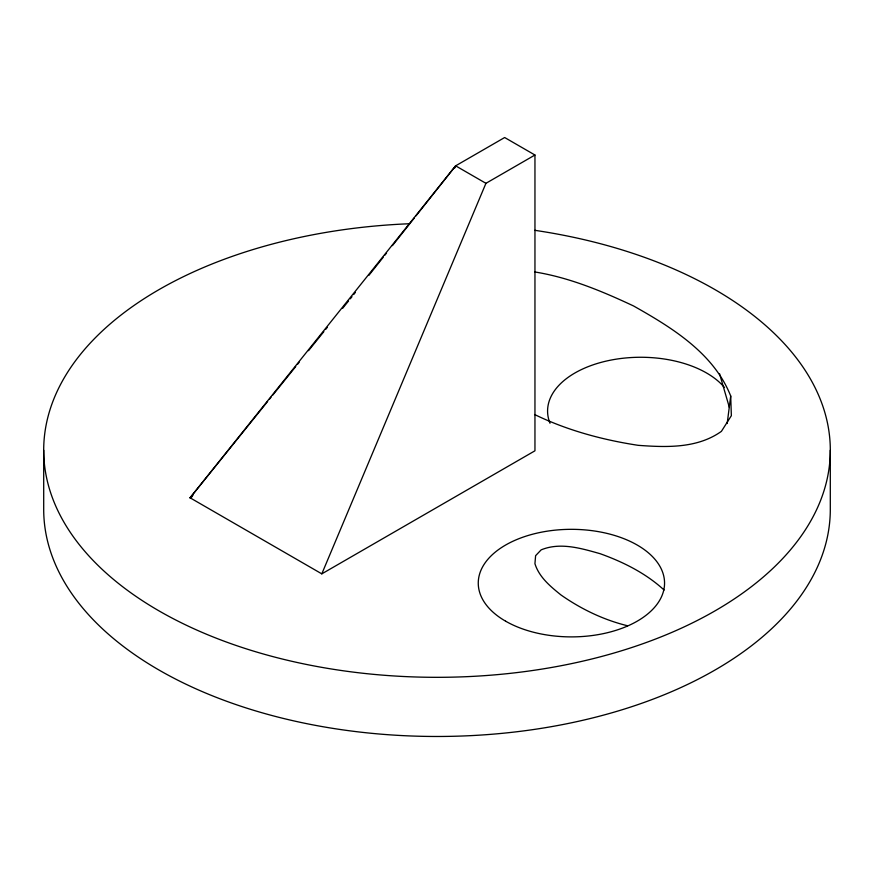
<?xml version="1.0" encoding="UTF-8"?>
<svg xmlns="http://www.w3.org/2000/svg" width="874" height="874" viewBox="0 0 874 874"><rect width="100%" height="100%" fill="white"/><g stroke="black" fill="none" stroke-linecap="round" stroke-linejoin="round"><path stroke-width="1.31" d="M727.19 423.508L730.708 395.998C713.687 353.129 671.986 327.663 633.584 305.976C602.066 291.195 569.455 277.561 534.888 271.978M321.807 573.857L485.933 183.322L534.954 155.015L534.954 450.798L321.807 573.857L190.073 497.798L455.638 165.831L504.659 137.524L534.954 155.015M454.502 168.311L455.638 165.831L485.933 183.322M353.664 294.571L355.347 292.451M368.828 275.419L383.162 257.338M384.844 255.208L386.526 253.078M392.426 245.627L414.342 217.965M416.024 215.834L455.638 165.831M192.433 496.443L190.073 497.798L267.619 401.483M269.323 399.363L271.027 397.255M272.732 395.135L295.74 366.556M297.444 364.436L299.148 362.328M308.522 350.682L323.861 331.628M325.565 329.509L327.269 327.4M342.608 308.347L348.573 300.94M350.277 298.821L351.982 296.701M190.073 497.798L193.099 495.045M627.488 625.751C603.573 619.906 581.057 609.036 560.944 594.943C550.358 586.41 539.127 577.168 534.932 563.708L535.609 555.689L541.148 549.866C560.212 541.978 581.297 548.369 600.165 553.712C623.315 562.037 645.864 573.268 664.098 590.037M534.593 414.516C567.171 430.358 602.426 439.841 638.151 445.325C666.381 447.39 697.234 448.591 721.411 431.352L731.352 415.685L730.708 395.998M719.521 373.635L729.386 407.481M830.3 450.252L830.3 509.411A393.3 227.065 0 0 1 437 736.476A393.3 227.065 0 0 1 43.7 509.411L43.7 450.252M534.855 230.321A393.3 227.065 0 0 1 746.035 590.704A393.3 227.065 0 0 1 89.694 556.814A393.3 227.065 0 0 1 408.3 223.788M550.008 423.245A93.147 53.784 0 0 1 609.637 360.35A93.147 53.784 0 0 1 724.535 387.564M505.642 621.196A93.147 53.784 0 0 0 661.421 596.942A93.147 53.784 0 0 0 547.135 531.184A93.147 53.784 0 0 0 505.642 621.196"/></g></svg>
